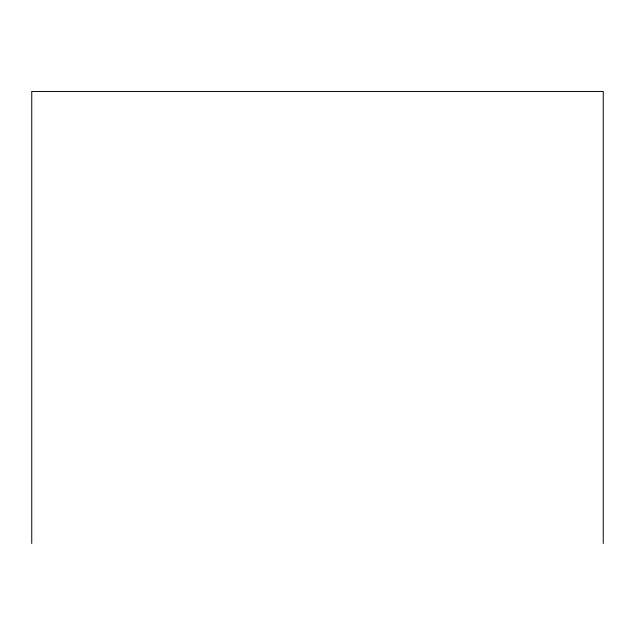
<?xml version="1.0" encoding="UTF-8"?>
<svg xmlns="http://www.w3.org/2000/svg" width="635" height="635" viewBox="0 0 635 635"><rect width="100%" height="100%" fill="white"/><g stroke="black" fill="none" stroke-linecap="round" stroke-linejoin="round"><path stroke-width="0.95" d="M603.25 543.536L603.25 91.464L31.75 91.464L31.75 543.536"/></g></svg>
